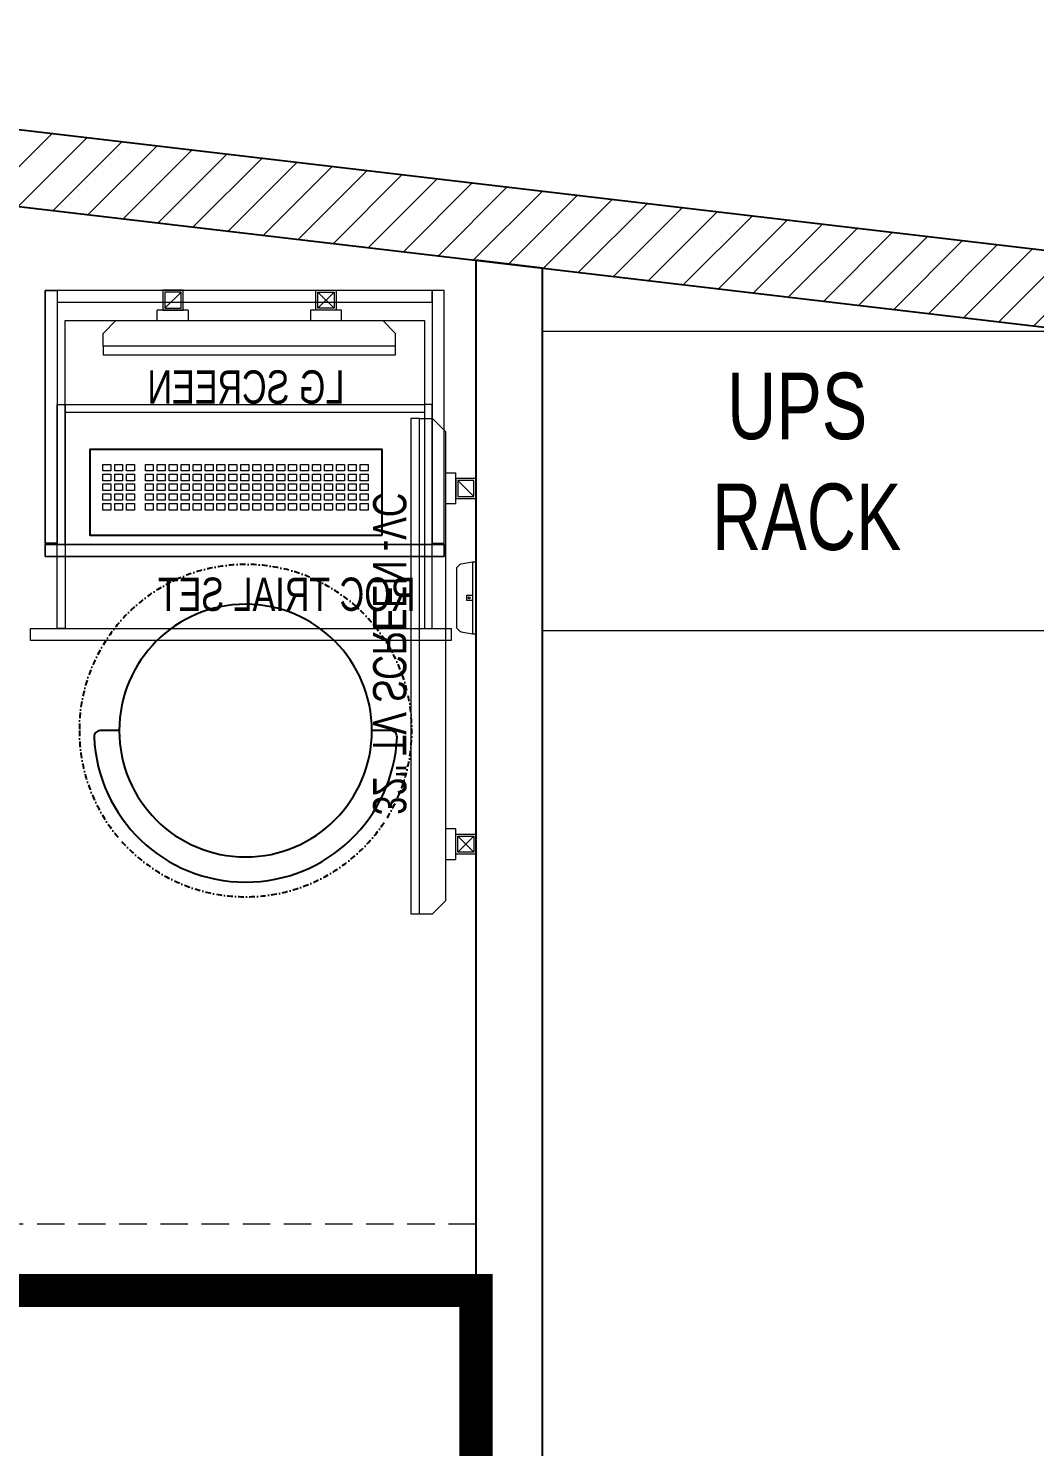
# Model space of a CAD drawing. Header units: feet. Extents: x 2835136 to 2841070, y -5729721 to -5712845.
# Drawn here: x 2837727 to 2839240, y -5715362 to -5713229 of the extents above; entities that cross this region are included whole.
import ezdxf

# ---------------------------------------------------------------- set-up
doc = ezdxf.new("R2010")
doc.units = ezdxf.units.FT
doc.header["$LTSCALE"] = 33
doc.header["$MEASUREMENT"] = 0
for name, pattern in [('a_p6_plan_L18$0$HIDDEN', [0.375, 0.25, -0.125]), ('ACAD_ISO03W100', [30, 12, -18]), ('DASHDOT2', [0.5, 0.25, -0.125, 0, -0.125]), ('HIDDEN', [9.524999999999995, 6.349999999999997, -3.174999999999998])]:
    doc.linetypes.add(name, pattern=pattern)
doc.layers.add('A-WALL', color=1, linetype='Continuous')
for name, color, linetype, lineweight in [('Floor-Unit', 1, 'Continuous', 13), ('LENS-DIM', 252, 'Continuous', 5), ('LENS-FURNITURE', 13, 'Continuous', 9), ('LENS-PARTITION', 21, 'Continuous', 25), ('LENS-TEXT', 31, 'Continuous', 5), ('LENS_CURTAIN', 5, 'a_p6_plan_L18$0$HIDDEN', 9), ('LENS_PARTITION', 21, 'Continuous', 25), ('LK-EQPMT', 3, 'Continuous', 18), ('LK-FF&E WALL', 1, 'Continuous', 9), ('LK-TILES FINISH', 251, 'Continuous', 5), ('LN-ELEVATION-1', 81, 'Continuous', 25), ('LN-ELEVATION-2', 103, 'Continuous', 20), ('LN-HATCH', 251, 'Continuous', 0), ('TV', 92, 'Continuous', 18)]:
    doc.layers.add(name, color=color, linetype=linetype, lineweight=lineweight)
doc.styles.add('LK TXT', font='GILC____.TTF', dxfattribs={"height": 100})
doc.styles.get("Standard").update_dxf_attribs({"font": 'GILC____.TTF'})

# ---------------------------------------------------------------- blocks, each defined once
blk = doc.blocks.new('A$C143335a0')
at = {"layer": 'LN-HATCH'}
h = blk.add_hatch(dxfattribs=at)
h.set_pattern_fill('ANSI31', color=256, scale=333, angle=180)
h.set_pattern_definition([(225, (-8468480.47336075, 5282644.005836302), (29.43331976689004, -29.43331976689005), [])])
h.paths.add_polyline_path([(3018.324078187347, 6392.745557473041), (3018.324078187347, 6508.538859734001), (-1312.372398138046, 7018.093607793563), (-1312.372398138046, 6902.300305533223)])
at = {"layer": 'A-WALL'}
for p, q in [((-1312.372398138046, 7018.093607793563), (3031.762409597635, 6506.957690143027)), ((-1312.372398138046, 6902.300305533223), (3018.324078187347, 6392.745557473041))]:
    blk.add_line(p, q, dxfattribs=at)
blk = doc.blocks.new('TRIAL SET ROC')
at = {"layer": 'LENS-DIM', "ltscale": 0.5}
for points in [[(-400.3652351796627, -364.3162249757442), (-430.3652351796626, -364.3162249757442)], [(169.6347648203373, -364.3162249757442), (139.6347648203373, -364.3162249757442)]]:
    blk.add_lwpolyline(points, dxfattribs=at)
at = {"layer": 'LENS-FURNITURE'}
blk.add_lwpolyline([(-430.3652351796626, 18), (169.6347648203373, 18), (169.6347648203373, -382.3162249757443), (-430.3652351796626, -382.3162249757443)], close=True, dxfattribs=at)
at = {"layer": 'LENS-FURNITURE', "color": 146}
for points in [[(-412.3652351796627, -153.6065521437457), (-400.3652351796627, -153.6065521437457), (-400.3652351796628, -490.6065521437458), (-412.3652351796627, -490.6065521437458)], [(139.6347648203373, -153.6065521437458), (-400.3652351796627, -153.6065521437457), (-400.3652351796627, -165.6065521437457), (139.6347648203373, -165.6065521437458)], [(151.6347648203373, -153.6065521437458), (139.6347648203373, -153.6065521437458), (139.6347648203372, -490.6065521437458), (151.6347648203373, -490.6065521437458)], [(192.1347648203373, -490.6065521437458), (-440.8652351796627, -490.6065521437458), (-440.8652351796627, -508.6065521437458), (192.1347648203373, -508.6065521437458)]]:
    blk.add_lwpolyline(points, close=True, dxfattribs=at)
at = {"layer": 'LN-ELEVATION-2'}
for points in [[(-430.3652351796626, 18), (-412.3652351796627, 18), (-412.3652351796627, -362.3162249757442), (-430.3652351796626, -362.3162249757442)], [(-412.3652351796627, 18), (151.6347648203373, 18), (151.6347648203373, 0), (-412.3652351796627, 0)], [(169.6347648203373, 18), (151.6347648203373, 18), (151.6347648203373, -362.3162249757442), (169.6347648203373, -362.3162249757442)], [(169.6347648203373, -364.3162249757442), (-430.3652351796626, -364.3162249757442), (-430.3652351796626, -382.3162249757443), (169.6347648203373, -382.3162249757443)], [(169.6347648203373, -382.3162249757443), (-430.3652351796626, -382.3162249757443), (-430.3652351796626, -364.3162249757442), (169.6347648203373, -364.3162249757442)]]:
    blk.add_lwpolyline(points, close=True, dxfattribs=at)
at = {"layer": 'LN-ELEVATION-2', "linetype": 'HIDDEN', "ltscale": 100}
blk.add_lwpolyline([(-400.3652351796627, -364.3162249757442), (139.6347648203373, -364.3162249757442), (139.6347648203373, -27.35909500904381), (-400.3652351796627, -27.35909500904381)], close=True, dxfattribs=at)
at = {"insert": (-386.8645105547048, -414.1468168679739), "char_height": 50, "attachment_point": 1}
blk.add_mtext_dynamic_manual_height_columns('ROC TRIAL SET', width=625.228464345434, gutter_width=500, heights=[0], dxfattribs=at)
blk = doc.blocks.new('*U23')
at = {"layer": 'LK-EQPMT', "ltscale": 12}
blk.add_lwpolyline([(5.986879315214991, 4.914598100478997), (-5.986879315214991, 4.914598100478997), (-5.986879315214991, -4.914598100478997), (5.986879315214991, -4.914598100478997)], close=True, dxfattribs=at)
blk = doc.blocks.new('*U24')
at = {"color": 0, "linetype": 'ByBlock', "lineweight": -2}
for p in [(0, 0), (17.96063794564497, 0), (35.92127589128995, 0), (53.88191383693492, 0), (71.8425517825799, 0), (89.80318972822487, 0), (107.7638276738698, 0), (125.7244656195148, 0), (143.6851035651598, 0), (161.6457415108048, 0), (179.6063794564497, 0), (197.5670174020947, 0), (215.5276553477397, 0), (233.4882932933847, 0), (251.4489312390296, 0), (269.4095691846746, 0), (287.3702071303196, 0), (305.3308450759646, 0), (323.2914830216096, 0), (-9e-16, -14.74379430143699), (17.96063794564497, -14.74379430143699), (35.92127589128995, -14.74379430143699), (53.88191383693492, -14.74379430143699), (71.8425517825799, -14.74379430143699), (89.80318972822487, -14.74379430143699), (107.7638276738698, -14.74379430143699), (125.7244656195148, -14.74379430143699), (143.6851035651598, -14.74379430143699), (161.6457415108048, -14.74379430143699), (179.6063794564497, -14.74379430143699), (197.5670174020947, -14.74379430143699), (215.5276553477397, -14.74379430143699), (233.4882932933847, -14.74379430143699), (251.4489312390296, -14.74379430143699), (269.4095691846746, -14.74379430143699), (287.3702071303196, -14.74379430143699), (305.3308450759646, -14.74379430143699), (323.2914830216096, -14.74379430143699), (-1.8e-15, -29.48758860287398), (-2.7e-15, -44.23138290431096), (17.96063794564497, -29.48758860287398), (17.96063794564497, -44.23138290431096), (35.92127589128995, -29.48758860287398), (35.92127589128995, -44.23138290431096), (53.88191383693492, -29.48758860287398), (53.88191383693492, -44.23138290431096), (71.8425517825799, -29.48758860287398), (71.8425517825799, -44.23138290431096), (89.80318972822487, -29.48758860287398), (89.80318972822487, -44.23138290431096), (107.7638276738698, -29.48758860287398), (107.7638276738698, -44.23138290431096), (125.7244656195148, -29.48758860287398), (125.7244656195148, -44.23138290431096), (143.6851035651598, -29.48758860287398), (143.6851035651598, -44.23138290431096), (161.6457415108048, -29.48758860287398), (161.6457415108048, -44.23138290431096), (179.6063794564497, -29.48758860287398), (179.6063794564497, -44.23138290431096), (197.5670174020947, -29.48758860287398), (197.5670174020947, -44.23138290431096), (215.5276553477397, -29.48758860287398), (215.5276553477397, -44.23138290431096), (233.4882932933847, -29.48758860287398), (233.4882932933847, -44.23138290431096), (251.4489312390296, -29.48758860287398), (251.4489312390296, -44.23138290431096), (269.4095691846746, -29.48758860287398), (269.4095691846746, -44.23138290431096), (287.3702071303196, -29.48758860287398), (287.3702071303196, -44.23138290431096), (305.3308450759646, -29.48758860287398), (305.3308450759646, -44.23138290431096), (323.2914830216096, -29.48758860287398), (323.2914830216096, -44.23138290431096), (-3.6e-15, -58.97517720574795), (17.96063794564497, -58.97517720574795), (35.92127589128994, -58.97517720574795), (53.88191383693492, -58.97517720574795), (71.8425517825799, -58.97517720574795), (89.80318972822487, -58.97517720574795), (107.7638276738698, -58.97517720574795), (125.7244656195148, -58.97517720574795), (143.6851035651598, -58.97517720574795), (161.6457415108048, -58.97517720574795), (179.6063794564497, -58.97517720574795), (197.5670174020947, -58.97517720574795), (215.5276553477397, -58.97517720574795), (233.4882932933847, -58.97517720574795), (251.4489312390296, -58.97517720574795), (269.4095691846746, -58.97517720574795), (287.3702071303196, -58.97517720574795), (305.3308450759646, -58.97517720574795), (323.2914830216096, -58.97517720574795)]:
    blk.add_blockref('*U23', p, dxfattribs=at)
blk = doc.blocks.new('*U21')
at = {"layer": 'LK-EQPMT', "ltscale": 12}
blk.add_lwpolyline([(5.986879315214991, 4.914598100478997), (-5.986879315214991, 4.914598100478997), (-5.986879315214991, -4.914598100478997), (5.986879315214991, -4.914598100478997)], close=True, dxfattribs=at)
blk = doc.blocks.new('*U22')
at = {"color": 0, "linetype": 'ByBlock', "lineweight": -2}
for p in [(0, 0), (17.96063794564497, 0), (35.92127589128995, 0), (-9e-16, -14.74379430143699), (17.96063794564497, -14.74379430143699), (35.92127589128995, -14.74379430143699), (-1.8e-15, -29.48758860287398), (-2.7e-15, -44.23138290431096), (17.96063794564497, -29.48758860287398), (17.96063794564497, -44.23138290431096), (35.92127589128995, -29.48758860287398), (35.92127589128995, -44.23138290431096), (-3.6e-15, -58.97517720574795), (17.96063794564497, -58.97517720574795), (35.92127589128994, -58.97517720574795)]:
    blk.add_blockref('*U21', p, dxfattribs=at)
blk = doc.blocks.new('*U16')
at = {"ltscale": 12}
blk.add_lwpolyline([(8.040144996717572, 2.91038e-11), (8.040144996717572, 129.0940371821052), (448.0401449967176, 129.0940371821052), (448.0401449967176, 2.91038e-11)], close=True, dxfattribs=at)
for name, p in [('*U24', (35.16895717114949, 101.6202952143818)), ('*U22', (386.6121428576974, 101.6202952143818))]:
    blk.add_blockref(name, p)
blk = doc.blocks.new('CLINIC SCREEN')
at = {"layer": 'TV'}
for p, q in [((-103.1090284836336, 42.85441964946222), (-127.4114311772946, 18.55201695591665)), ((-127.4114311772946, 42.85441964946222), (-103.1090284836336, 18.55201695591665)), ((102.7052824410566, 42.85441964946222), (127.007685134602, 18.55201695591665))]:
    blk.add_line(p, q, dxfattribs=at)
at = {"layer": 'TV', "ltscale": 12}
for p, q in [((-220.0000000000082, -19.41163062257681), (-200.5883693773149, 0)), ((200.5883693773149, 0), (-200.5883693773149, 0)), ((-138.5315413423604, 0), (-138.5315413423604, 15.514207008644)), ((-138.5315413423604, 15.514207008644), (-91.98892031613741, 15.514207008644)), ((-91.98892031613741, 15.514207008644), (-91.98892031613741, 0)), ((91.98892031610741, 15.514207008644), (91.98892031610741, 0)), ((91.98892031610741, 15.514207008644), (138.5315413423595, 15.514207008644)), ((138.5315413423595, 0), (138.5315413423595, 15.514207008644)), ((219.9999999999918, -19.41163062257681), (200.5883693773149, 0)), ((-220.0000000000082, -38.82326124538668), (-220.0000000000082, -19.41163062257681)), ((219.9999999999918, -38.82326124538668), (219.9999999999918, -19.41163062257681))]:
    blk.add_line(p, q, dxfattribs=at)
at = {"layer": 'TV'}
for points in [[(-130.4492315140169, 15.51421661919448), (-100.0712281470269, 15.51421661919448), (-100.0712281470269, 45.89221998606814), (-130.4492315140169, 45.89221998606814)], [(-127.4114311772946, 18.55201695591665), (-103.1090284836336, 18.55201695591665), (-103.1090284836336, 42.85441964946222), (-127.4114311772946, 42.85441964946222)], [(130.0454854713243, 15.51421661919448), (99.66748210433435, 15.51421661919448), (99.66748210433435, 45.89221998606814), (130.0454854713243, 45.89221998606814)], [(127.007685134602, 18.55201695591665), (102.7052824410566, 18.55201695591665), (102.7052824410566, 42.85441964946222), (127.007685134602, 42.85441964946222)]]:
    blk.add_lwpolyline(points, close=True, dxfattribs=at)
at = {"layer": 'TV', "ltscale": 12}
blk.add_lwpolyline([(-220.0000000000082, -51.71278328332107), (-220.0000000000082, -38.82326124538668), (219.9999999999918, -38.82326124538668), (219.9999999999918, -51.71278328332107)], close=True, dxfattribs=at)
at = {"layer": 'Floor-Unit', "color": 0, "ltscale": 2, "insert": (5.199680584678389, -100.4085774972336), "char_height": 50, "attachment_point": 5}
blk.add_mtext_dynamic_manual_height_columns('LG SCREEN', width=466.4796511627907, gutter_width=12.5, heights=[0], dxfattribs=at)
blk = doc.blocks.new('DOCTOR STOOL')
at = {"layer": 'LN-ELEVATION-1', "ltscale": 100}
blk.add_lwpolyline([(228, 37.80991746066138), (228, 9.119999997317787, -0.4264743413925903), (218.5, 0.0079201031476259, -0.959166304662544), (218.5, 455.611914822366, -0.4264743413925903), (228, 446.4998349279631), (228, 417.8099174646193)], format="xyb", dxfattribs=at)
at = {"layer": 'LN-ELEVATION-1', "linetype": 'DASHDOT2'}
blk.add_circle((228, 227.8099174629897), 250, dxfattribs=at)
at = {"layer": 'LN-ELEVATION-1', "ltscale": 100}
blk.add_circle((228, 227.8099174629897), 190, dxfattribs=at)
blk = doc.blocks.new('32INCH VC FOR CLINIC')
at = {"layer": 'LK-EQPMT'}
for p, q in [((116.8909715171903, 152.5672029328125), (92.58856882341206, 128.264800239267)), ((92.58856882341206, 152.5672029328125), (116.8909715171903, 128.264800239267)), ((627.7052824404091, 152.5672029328125), (652.0076851341872, 128.264800239267))]:
    blk.add_line(p, q, dxfattribs=at)
at = {"layer": 'LK-EQPMT', "ltscale": 12}
for p, q in [((0, 90.30115266077335), (19.41163062304258, 109.7127832833503)), ((725.5883693769574, 109.7127832833503), (19.41163062304258, 109.7127832833503)), ((81.46845865808427, 109.7127832833503), (81.46845865808427, 125.2269902919943)), ((81.46845865808427, 125.2269902919943), (128.0110796838999, 125.2269902919943)), ((128.0110796838999, 125.2269902919943), (128.0110796838999, 109.7127832833503)), ((616.9889203161001, 125.2269902919943), (616.9889203161001, 109.7127832833503)), ((616.9889203161001, 125.2269902919943), (663.5315413419156, 125.2269902919943)), ((663.5315413419156, 109.7127832833503), (663.5315413419156, 125.2269902919943)), ((745, 90.30115266077335), (725.5883693769574, 109.7127832833503)), ((0, 70.88952203796362), (0, 90.30115266077335)), ((745, 70.88952203796362), (745, 90.30115266077335))]:
    blk.add_line(p, q, dxfattribs=at)
at = {"layer": 'LK-EQPMT'}
for points in [[(89.55076848529278, 125.2269999025447), (119.9287718534469, 125.2269999025447), (119.9287718534469, 155.6050032694184), (89.55076848529278, 155.6050032694184)], [(92.58856882341206, 128.264800239267), (116.8909715171903, 128.264800239267), (116.8909715171903, 152.5672029328125), (92.58856882341206, 152.5672029328125)], [(655.0454854704439, 125.2269999025447), (624.6674821041522, 125.2269999025447), (624.6674821041522, 155.6050032694184), (655.0454854704439, 155.6050032694184)], [(652.0076851341872, 128.264800239267), (627.7052824404091, 128.264800239267), (627.7052824404091, 152.5672029328125), (652.0076851341872, 152.5672029328125)]]:
    blk.add_lwpolyline(points, close=True, dxfattribs=at)
at = {"layer": 'LK-EQPMT', "ltscale": 12}
blk.add_lwpolyline([(0, 58.0000000000291), (0, 70.88952203796362), (745, 70.88952203796362), (745, 58.0000000000291)], close=True, dxfattribs=at)
at = {"layer": 'LENS-TEXT', "color": 0, "ltscale": 2, "insert": (391.1996805854142, 25.6359011628374), "char_height": 50, "attachment_point": 5}
blk.add_mtext_dynamic_manual_height_columns('32" TV SCREEN -VC', width=466.4796511627907, gutter_width=12.5, heights=[0], dxfattribs=at)
blk = doc.blocks.new('A$C142a10c7')
at = {"color": 7, "linetype": 'Continuous', "lineweight": 0}
for p, q in [((3.047999931871892, 22.33083283420032), (0, 4.995333221678919)), ((8.657166473163912, 28.42683269794409), (3.619499919097869, 23.38916614387804)), ((99.82199776880444, 28.42683269794409), (104.8596643228705, 23.38916614387804)), ((105.4311643100964, 22.33083283420032), (108.4791642419683, 4.995333221678919)), ((0, 4.995333221678919), (0, 0)), ((50.73649886595085, 4.995333221678919), (57.74266537601749, 4.995333221678919)), ((58.22949869846925, 4.995333221678919), (62.99199859201909, 4.995333221678919)), ((108.4791642419683, 4.995333221678919), (108.4791642419683, 0))]:
    blk.add_line(p, q, dxfattribs=at)
for points in [[(10.05416644193853, 29.01949935136364), (10.09649977432564, 29.01949935136364), (10.22349977148697, 29.01949935136364), (10.45633309961607, 29.01949935136364), (10.75266642632584, 29.01949935136364), (11.13366641780983, 29.01949935136364), (11.57816640787447, 29.01949935136364), (12.1284997289069, 29.01949935136364), (12.76349971471354, 29.01949935136364), (13.46199969910086, 29.01949935136364), (14.24516634826238, 29.01949935136364), (15.11299966219812, 29.01949935136364), (16.02316630852098, 29.01949935136364), (17.03916628581161, 29.01949935136364), (18.09749959548936, 29.01949935136364), (19.24049956994131, 29.01949935136364), (20.44699954297394, 29.01949935136364), (21.69583284839367, 29.01949935136364), (23.00816615239408, 29.01949935136364), (24.38399945497514, 29.01949935136364), (25.80216608994331, 29.01949935136364), (27.28383272349213, 29.01949935136364), (28.78666602323452, 29.01949935136364), (30.33183265536403, 29.01949935136364), (31.94049928607419, 29.01949935136364), (33.54916591678435, 29.01949935136364), (35.20016587988163, 29.01949935136364), (36.87233250917246, 29.01949935136364), (38.58683247085041, 29.01949935136364), (40.28016576633478, 29.01949935136364), (42.01583239420627, 29.01949935136364), (43.75149902207777, 29.01949935136364), (45.48716564994927, 29.01949935136364), (62.99199859201909, 29.01949935136364), (64.72766521989058, 29.01949935136364), (66.46333184776206, 29.01949935136364), (68.19899847563357, 29.01949935136364), (69.89233177111794, 29.01949935136364), (71.60683173279588, 29.01949935136364), (73.27899836208672, 29.01949935136364), (74.92999832518399, 29.01949935136364), (76.53866495589415, 29.01949935136364), (78.14733158660434, 29.01949935136364), (79.69249821873382, 29.01949935136364), (81.19533151847622, 29.01949935136364), (82.67699815202504, 29.01949935136364), (84.09516478699321, 29.01949935136364), (85.4709980895743, 29.01949935136364), (86.78333139357468, 29.01949935136364), (88.03216469899442, 29.01949935136364), (89.23866467202706, 29.01949935136364), (90.381664646479, 29.01949935136364), (91.43999795615674, 29.01949935136364), (92.45599793344736, 29.01949935136364), (93.36616457977024, 29.01949935136364), (94.23399789370598, 29.01949935136364), (95.0171645428675, 29.01949935136364), (95.7156645272548, 29.01949935136364), (96.35066451306145, 29.01949935136364), (96.90099783409389, 29.01949935136364), (97.34549782415854, 29.01949935136364), (97.72649781564252, 29.01949935136364), (98.0228311423523, 29.01949935136364), (98.25566447048139, 29.01949935136364), (98.38266446764273, 29.01949935136364), (98.42499780002984, 29.01949935136364)], [(0, 4.995333221678919), (0.0423333323871091, 4.995333221678919), (0.1693333295484436, 4.995333221678919), (0.3598333252904311, 4.995333221678919), (0.6561666520002021, 4.995333221678919), (1.015999977290633, 4.995333221678919), (1.460499967355282, 4.995333221678919), (1.98966662219415, 4.995333221678919), (2.603499941807243, 4.995333221678919), (3.280833260000996, 4.995333221678919), (4.042833242968967, 4.995333221678919), (4.868333224517606, 4.995333221678919), (5.778499870840462, 4.995333221678919), (6.752166515743979, 4.995333221678919), (7.810499825421722, 4.995333221678919), (8.911166467486574, 4.995333221678919), (10.09649977432564, 4.995333221678919), (11.34533307974537, 4.995333221678919), (12.65766638374577, 4.995333221678919), (14.01233302013327, 4.995333221678919), (15.43049965510145, 4.995333221678919), (16.91216628865029, 4.995333221678919), (18.43616625458623, 4.995333221678919), (20.02366621910284, 4.995333221678919), (21.632332849813, 4.995333221678919), (23.30449947910383, 4.995333221678919), (25.01899944078178, 4.995333221678919), (26.75466606865327, 4.995333221678919), (28.53266602891187, 4.995333221678919), (30.33183265536403, 4.995333221678919), (32.1733326142033, 4.995333221678919), (34.03599923923613, 4.995333221678919), (35.89866586426894, 4.995333221678919), (37.80366582168888, 4.995333221678919), (39.70866577910881, 4.995333221678919), (41.63483240272229, 4.995333221678919), (43.56099902633578, 4.995333221678919), (45.48716564994927, 4.995333221678919)], [(0, 4.995333221678919), (0.0423333323871091, 4.995333221678919), (0.1693333295484436, 4.995333221678919), (0.3598333252904311, 4.995333221678919), (0.6561666520002021, 4.995333221678919), (1.015999977290633, 4.995333221678919), (1.460499967355282, 4.995333221678919), (1.98966662219415, 4.995333221678919), (2.603499941807243, 4.995333221678919), (3.280833260000996, 4.995333221678919), (4.042833242968967, 4.995333221678919), (4.868333224517606, 4.995333221678919), (5.778499870840462, 4.995333221678919), (6.752166515743979, 4.995333221678919), (7.810499825421722, 4.995333221678919), (8.911166467486574, 4.995333221678919), (10.09649977432564, 4.995333221678919), (11.34533307974537, 4.995333221678919), (12.65766638374577, 4.995333221678919), (14.01233302013327, 4.995333221678919), (15.43049965510145, 4.995333221678919), (16.91216628865029, 4.995333221678919), (18.43616625458623, 4.995333221678919), (20.02366621910284, 4.995333221678919), (21.632332849813, 4.995333221678919), (23.30449947910383, 4.995333221678919), (25.01899944078178, 4.995333221678919), (26.75466606865327, 4.995333221678919), (28.53266602891187, 4.995333221678919), (30.33183265536403, 4.995333221678919), (32.1733326142033, 4.995333221678919), (34.03599923923613, 4.995333221678919), (35.89866586426894, 4.995333221678919), (37.80366582168888, 4.995333221678919), (39.70866577910881, 4.995333221678919), (41.63483240272229, 4.995333221678919), (43.56099902633578, 4.995333221678919), (45.48716564994927, 4.995333221678919), (50.2496655434991, 4.995333221678919)], [(0, 0), (0.0423333323871091, 0), (0.1693333295484436, 0), (0.3598333252904311, 0), (0.6561666520002021, 0), (1.015999977290633, 0), (1.460499967355282, 0), (1.98966662219415, 0), (2.603499941807243, 0), (3.280833260000996, 0), (4.042833242968967, 0), (4.868333224517606, 0), (5.778499870840462, 0), (6.752166515743979, 0), (7.810499825421722, 0), (8.911166467486574, 0), (10.09649977432564, 0), (11.34533307974537, 0), (12.65766638374577, 0), (14.01233302013327, 0), (15.43049965510145, 0), (16.91216628865029, 0), (18.43616625458623, 0), (20.02366621910284, 0), (21.632332849813, 0), (23.30449947910383, 0), (25.01899944078178, 0), (26.75466606865327, 0), (28.53266602891187, 0), (30.33183265536403, 0), (32.1733326142033, 0), (34.03599923923613, 0), (35.89866586426894, 0), (37.80366582168888, 0), (39.70866577910881, 0), (41.63483240272229, 0), (43.56099902633578, 0), (45.48716564994927, 0)], [(45.48716564994927, 4.995333221678919), (62.99199859201909, 4.995333221678919), (64.91816521563257, 4.995333221678919), (66.84433183924605, 4.995333221678919), (68.77049846285954, 4.995333221678919), (70.67549842027947, 4.995333221678919), (72.5804983776994, 4.995333221678919), (74.44316500273223, 4.995333221678919), (76.30583162776506, 4.995333221678919), (78.14733158660434, 4.995333221678919), (79.94649821305649, 4.995333221678919), (81.72449817331508, 4.995333221678919), (83.46016480118658, 4.995333221678919), (85.17466476286452, 4.995333221678919), (86.84683139215537, 4.995333221678919), (88.45549802286553, 4.995333221678919), (90.04299798738214, 4.995333221678919), (91.56699795331807, 4.995333221678919), (93.04866458686692, 4.995333221678919), (94.4668312218351, 4.995333221678919), (95.82149785822259, 4.995333221678919), (97.13383116222298, 4.995333221678919), (98.38266446764273, 4.995333221678919), (99.5679977744818, 4.995333221678919), (100.6686644165466, 4.995333221678919), (101.7269977262243, 4.995333221678919), (102.7006643711279, 4.995333221678919), (103.6108310174507, 4.995333221678919), (104.4363309989994, 4.995333221678919), (105.1983309819673, 4.995333221678919), (105.8756643001611, 4.995333221678919), (106.4894976197742, 4.995333221678919), (107.0186642746131, 4.995333221678919), (107.4631642646777, 4.995333221678919), (107.8229975899681, 4.995333221678919), (108.1193309166779, 4.995333221678919), (108.3098309124199, 4.995333221678919), (108.4368309095812, 4.995333221678919), (108.4791642419683, 4.995333221678919)], [(45.48716564994927, 0), (62.99199859201909, 0), (64.91816521563257, 0), (66.84433183924605, 0), (68.77049846285954, 0), (70.67549842027947, 0), (72.5804983776994, 0), (74.44316500273223, 0), (76.30583162776506, 0), (78.14733158660434, 0), (79.94649821305649, 0), (81.72449817331508, 0), (83.46016480118658, 0), (85.17466476286452, 0), (86.84683139215537, 0), (88.45549802286553, 0), (90.04299798738214, 0), (91.56699795331807, 0), (93.04866458686692, 0), (94.4668312218351, 0), (95.82149785822259, 0), (97.13383116222298, 0), (98.38266446764273, 0), (99.5679977744818, 0), (100.6686644165466, 0), (101.7269977262243, 0), (102.7006643711279, 0), (103.6108310174507, 0), (104.4363309989994, 0), (105.1983309819673, 0), (105.8756643001611, 0), (106.4894976197742, 0), (107.0186642746131, 0), (107.4631642646777, 0), (107.8229975899681, 0), (108.1193309166779, 0), (108.3098309124199, 0), (108.4368309095812, 0), (108.4791642419683, 0)], [(58.22949869846925, 4.995333221678919), (58.22949869846925, 13.41966636671372), (50.2496655434991, 13.41966636671372), (50.2496655434991, 4.995333221678919)], [(62.99199859201909, 4.995333221678919), (64.91816521563257, 4.995333221678919), (66.84433183924605, 4.995333221678919), (68.77049846285954, 4.995333221678919), (70.67549842027947, 4.995333221678919), (72.5804983776994, 4.995333221678919), (74.44316500273223, 4.995333221678919), (76.30583162776506, 4.995333221678919), (78.14733158660434, 4.995333221678919), (79.94649821305649, 4.995333221678919), (81.72449817331508, 4.995333221678919), (83.46016480118658, 4.995333221678919), (85.17466476286452, 4.995333221678919), (86.84683139215537, 4.995333221678919), (88.45549802286553, 4.995333221678919), (90.04299798738214, 4.995333221678919), (91.56699795331807, 4.995333221678919), (93.04866458686692, 4.995333221678919), (94.4668312218351, 4.995333221678919), (95.82149785822259, 4.995333221678919), (97.13383116222298, 4.995333221678919), (98.38266446764273, 4.995333221678919), (99.5679977744818, 4.995333221678919), (100.6686644165466, 4.995333221678919), (101.7269977262243, 4.995333221678919), (102.7006643711279, 4.995333221678919), (103.6108310174507, 4.995333221678919), (104.4363309989994, 4.995333221678919), (105.1983309819673, 4.995333221678919), (105.8756643001611, 4.995333221678919), (106.4894976197742, 4.995333221678919), (107.0186642746131, 4.995333221678919), (107.4631642646777, 4.995333221678919), (107.8229975899681, 4.995333221678919), (108.1193309166779, 4.995333221678919), (108.3098309124199, 4.995333221678919), (108.4368309095812, 4.995333221678919), (108.4791642419683, 4.995333221678919)]]:
    blk.add_lwpolyline(points, dxfattribs=at)
for points in [[(3.612689210610753, 23.39598487170761), (3.322405640680948, 23.10570304499018), (3.128467363796033, 22.73313422348767), (3.057197043441803, 22.32884624035006)], [(10.06474977503531, 29.0195082958673), (9.534248061902773, 29.01950835296251), (9.025474408031627, 28.80876747177743), (8.650353053681108, 28.43364611742689)], [(99.84997135140063, 28.4336396143467), (99.47485173405786, 28.80875931243392), (98.96608043430564, 29.01949935136364), (98.43558113312662, 29.01949935136364)], [(105.4431330886528, 22.32884034557731), (105.3718640768058, 22.7331280061459), (105.1779269661667, 23.10569700574098), (104.8876444085468, 23.39597956336084)], [(54.23958212098417, 11.62049974026158), (53.35698509290597, 11.62049974026158), (52.64149882337079, 10.90501347072637), (52.64149882337079, 10.02241644264819)], [(52.64149882337079, 10.02241644264819), (52.64149882337079, 9.139819414570013), (53.35698509290597, 8.424333145034808), (54.23958212098417, 8.424333145034808)], [(55.83766541859755, 10.02241644264819), (55.83766541859755, 10.90501347072637), (55.12217914906238, 11.62049974026158), (54.23958212098417, 11.62049974026158)], [(54.23958212098417, 8.424333145034808), (55.12217914906238, 8.424333145034808), (55.83766541859755, 9.139819414570013), (55.83766541859755, 10.02241644264819)]]:
    blk.add_open_spline(points, degree=3, dxfattribs=at)

msp = doc.modelspace()

# ---------------------------------------------------------------- linework, layer by layer
at = {"layer": 'LENS-PARTITION'}
msp.add_lwpolyline([(2838500.106313789, -5713589.316966809), (2838400.10631379, -5713577.55085134), (2838400.106313813, -5715469.915602945), (2838500.106313814, -5715469.915602945)], close=True, dxfattribs=at)
at = {"layer": 'LENS_CURTAIN', "ltscale": 5}
msp.add_lwpolyline([(2838400.10631379, -5715027.55085134), (2837600.106313789, -5715027.55085134), (2837600.106313789, -5715127.55085134), (2838400.10631379, -5715127.55085134)], close=True, dxfattribs=at)
at = {"layer": 'LK-FF&E WALL'}
msp.add_lwpolyline([(2839310.656933557, -5713684.687288675), (2838500.106313789, -5713684.687288675), (2838500.106313789, -5714134.687288675), (2839310.656933557, -5714134.687288675)], close=True, dxfattribs=at)
at = {"layer": 'LK-TILES FINISH', "color": 212, "linetype": 'ACAD_ISO03W100', "ltscale": 0.05, "const_width": 50}
msp.add_lwpolyline([(2838400.106313788, -5715469.915602942), (2838400.106313809, -5715127.55085134), (2837600.106313789, -5715127.55085134), (2837600.106313789, -5717527.55085134), (2838400.10631379, -5717527.55085134), (2838400.106313788, -5716219.915602941)], dxfattribs=at)

# ---------------------------------------------------------------- block references
at = {"xscale": -1}
for name, p in [('TRIAL SET ROC', (2837922.221834734, -5713640.909946355)), ('*U16', (2838267.441398906, -5713991.183015975))]:
    msp.add_blockref(name, p, dxfattribs=at)
for name, p, rotation in [('32INCH VC FOR CLINIC', (2838244.501310527, -5714560.813737953), 270), ('A$C142a10c7', (2838400.10631379, -5714031.332185931), 90)]:
    msp.add_blockref(name, p, dxfattribs=dict(at, rotation=rotation))
at = {"layer": 'LENS-DIM', "color": 7}
msp.add_blockref('A$C143335a0', (2837732.33909284, -5720246.865642824), dxfattribs=at)
at = {"layer": 'LENS-FURNITURE', "xscale": -1, "rotation": 270}
msp.add_blockref('DOCTOR STOOL', (2837825.921560565, -5714513.223551977), dxfattribs=at)
at = {"layer": 'LENS_PARTITION', "xscale": -1}
msp.add_blockref('CLINIC SCREEN', (2838059.389802113, -5713668.269041362), dxfattribs=at)

# ---------------------------------------------------------------- texts
at = {"layer": 'LENS-TEXT', "color": 0, "linetype": 'Continuous', "ltscale": 3, "insert": (2838883.420037497, -5713880.898722988), "char_height": 100, "attachment_point": 5, "style": 'LK TXT'}
msp.add_mtext_dynamic_manual_height_columns('UPS\\P RACK', width=1099.486866972408, gutter_width=0.9999999999999992, heights=[0], dxfattribs=at)

doc.saveas('drawing.dxf')
